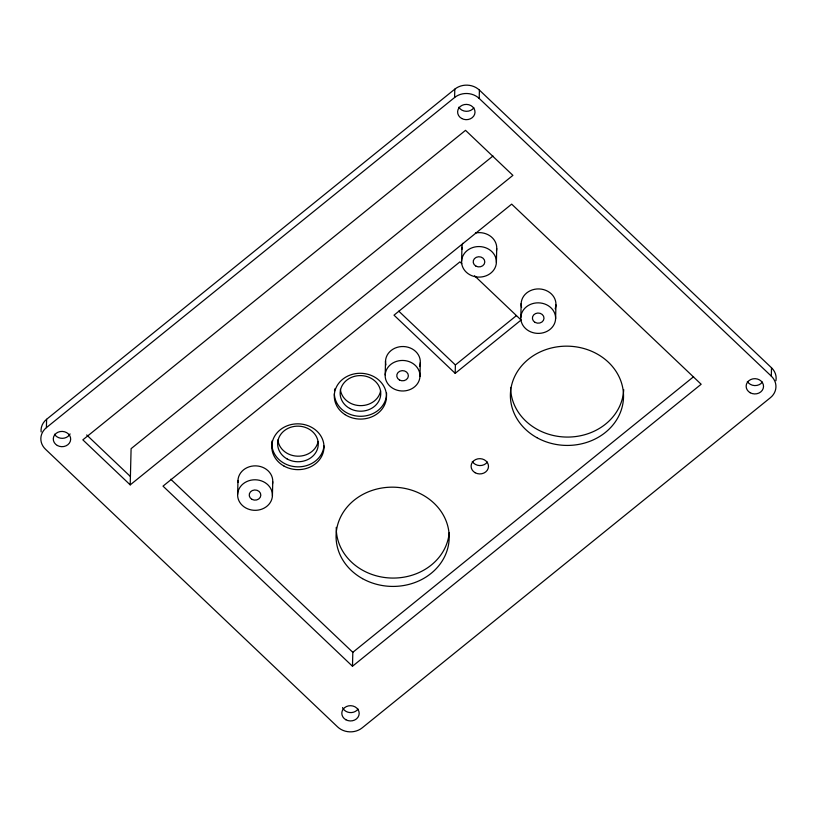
<?xml version="1.0" encoding="UTF-8"?>
<svg xmlns="http://www.w3.org/2000/svg" width="817" height="817" viewBox="0 0 817 817"><rect width="100%" height="100%" fill="white"/><g stroke="black" fill="none" stroke-linecap="round" stroke-linejoin="round"><path stroke-width="1.23" d="M771.514 367.773L771.309 376.137A17.402 15.268 1.4 0 1 770.39 397.705L362.197 727.845A17.402 15.268 1.4 0 1 337.595 726.905L45.486 449.227A17.402 15.268 1.4 0 1 46.406 427.648L46.61 419.295L454.803 89.155A17.402 15.268 1.4 0 1 479.405 90.095L771.514 367.773A17.402 15.268 1.4 0 1 775.915 380.742M130.209 484.879L82.844 439.852L465.527 130.342L512.902 175.369L130.209 484.879L131.098 448.666L492.968 155.996M237.635 494.387L237.972 480.457M272.418 495.715A17.402 15.268 1.4 0 0 246.887 481.509A17.402 15.268 1.4 0 0 245.764 507.929A17.402 15.268 1.4 0 0 272.418 495.715L272.755 481.785M352.484 666.253L163.012 486.135L511.677 204.138L701.16 384.256L352.484 666.253L352.821 652.323L170.743 479.232M385.185 374.942L385.522 361.022M419.958 376.494A17.402 15.268 1.4 0 0 394.55 362.125A17.402 15.268 1.4 0 0 393.212 388.545A17.402 15.268 1.4 0 0 419.958 376.494L420.306 362.564M46.406 427.648L454.599 97.509L454.803 89.155M474.524 275.758L521.103 320.029L455.192 373.338L455.396 364.974L398.778 311.154M461.605 261.164L461.942 247.234M771.309 376.137L479.201 98.449L479.405 90.095M496.389 262.492A17.402 15.268 1.4 0 0 470.858 248.286A17.402 15.268 1.4 0 0 469.734 274.706A17.402 15.268 1.4 0 0 496.389 262.492L496.726 248.562M520.817 317.445L521.154 303.526M555.601 318.783A17.402 15.268 1.4 0 0 530.07 304.567A17.402 15.268 1.4 0 0 528.946 330.997A17.402 15.268 1.4 0 0 555.601 318.783L555.938 304.853M455.396 364.974L516.385 315.648M352.821 652.323L693.572 376.739M461.738 263.605L459.91 261.869L394.008 315.168L455.192 373.338M86.694 434.961L130.414 476.525M454.599 97.509A17.402 15.268 1.4 0 1 479.201 98.449M41.116 431.887A17.402 15.268 1.4 0 1 46.61 419.295M473.88 107.783A8.701 7.639 1.4 0 1 458.817 107.201M70.088 433.919A8.701 7.639 1.4 0 1 62.419 438.331A8.701 7.639 1.4 0 1 54.484 434.215M358.06 709.064A8.701 7.639 1.4 0 1 349.799 712.557A8.701 7.639 1.4 0 1 342.537 707.573M762.404 382.05A8.701 7.639 1.4 0 1 747.341 381.478M487.361 462.044A8.701 7.639 1.4 0 1 472.297 461.462M318.109 441.466A20.313 17.811 1.4 0 1 297.337 456.172A20.313 17.811 1.4 0 1 277.872 439.934M380.62 390.914A20.313 17.811 1.4 0 1 359.837 405.62A20.313 17.811 1.4 0 1 340.383 389.382M323.981 445.939A26.113 22.907 1.4 0 1 295.284 466.721A26.113 22.907 1.4 0 1 272.051 440.955M386.564 392.977A26.113 22.907 1.4 0 1 361.104 416.292A26.113 22.907 1.4 0 1 334.357 393.814M334.5 390.822A26.113 22.907 1.4 0 1 334.837 388.841M385.92 364.995A17.402 15.268 1.4 0 1 403.68 346.541A17.402 15.268 1.4 0 1 419.509 366.486M623.698 389.597A56.577 49.633 1.4 0 1 566.293 437.064A56.577 49.633 1.4 0 1 510.594 387.442M449.217 532.755A56.577 49.633 1.4 0 1 390.107 577.997A56.577 49.633 1.4 0 1 336.257 527.353M475.453 232.988A17.402 15.268 1.4 0 1 496.501 250.553M462.003 249.236A17.402 15.268 1.4 0 1 462.698 243.313M521.583 307.488A17.402 15.268 1.4 0 1 539.189 288.932A17.402 15.268 1.4 0 1 555.182 308.775M238.033 482.459A17.402 15.268 1.4 0 1 256.007 465.874A17.402 15.268 1.4 0 1 272.531 483.776M461.676 118.475A8.701 7.639 1.4 0 0 475.004 112.368A8.701 7.639 1.4 0 0 462.238 105.26A8.701 7.639 1.4 0 0 461.676 118.475M57.343 445.49A8.701 7.639 1.4 0 0 70.671 439.383A8.701 7.639 1.4 0 0 57.905 432.275A8.701 7.639 1.4 0 0 57.343 445.49M345.867 719.757A8.701 7.639 1.4 0 0 359.184 713.649A8.701 7.639 1.4 0 0 346.418 706.552A8.701 7.639 1.4 0 0 345.867 719.757M750.2 392.742A8.701 7.639 1.4 0 0 763.527 386.635A8.701 7.639 1.4 0 0 750.762 379.537A8.701 7.639 1.4 0 0 750.2 392.742M475.167 472.737A8.701 7.639 1.4 0 0 488.484 466.63A8.701 7.639 1.4 0 0 475.719 459.522A8.701 7.639 1.4 0 0 475.167 472.737M287.155 458.97A20.313 17.811 1.4 0 0 318.242 444.724A20.313 17.811 1.4 0 0 288.462 428.149A20.313 17.811 1.4 0 0 287.155 458.97M349.656 408.418A20.313 17.811 1.4 0 0 380.753 394.172A20.313 17.811 1.4 0 0 350.963 377.597A20.313 17.811 1.4 0 0 349.656 408.418M283.999 466.058A26.113 22.907 1.4 0 0 323.981 447.736A26.113 22.907 1.4 0 0 285.684 426.423A26.113 22.907 1.4 0 0 283.999 466.058M345.009 414.607A26.113 22.907 1.4 0 0 386.349 398.757A26.113 22.907 1.4 0 0 349.809 375.187A26.113 22.907 1.4 0 0 345.009 414.607M251.942 499.35A5.801 5.086 1.4 0 0 260.827 495.276A5.801 5.086 1.4 0 0 252.31 490.537A5.801 5.086 1.4 0 0 251.942 499.35M399.482 380.017A5.801 5.086 1.4 0 0 408.367 375.943A5.801 5.086 1.4 0 0 399.86 371.204A5.801 5.086 1.4 0 0 399.482 380.017M536.871 437.657A56.577 49.633 1.4 0 0 623.494 397.961A56.577 49.633 1.4 0 0 540.507 351.77A56.577 49.633 1.4 0 0 536.871 437.657M362.534 578.65A56.577 49.633 1.4 0 0 449.156 538.954A56.577 49.633 1.4 0 0 366.179 492.774A56.577 49.633 1.4 0 0 362.534 578.65M535.125 322.409A5.801 5.086 1.4 0 0 543.999 318.334A5.801 5.086 1.4 0 0 535.492 313.595A5.801 5.086 1.4 0 0 535.125 322.409M475.913 266.117A5.801 5.086 1.4 0 0 484.798 262.053A5.801 5.086 1.4 0 0 476.28 257.314A5.801 5.086 1.4 0 0 475.913 266.117"/></g></svg>
